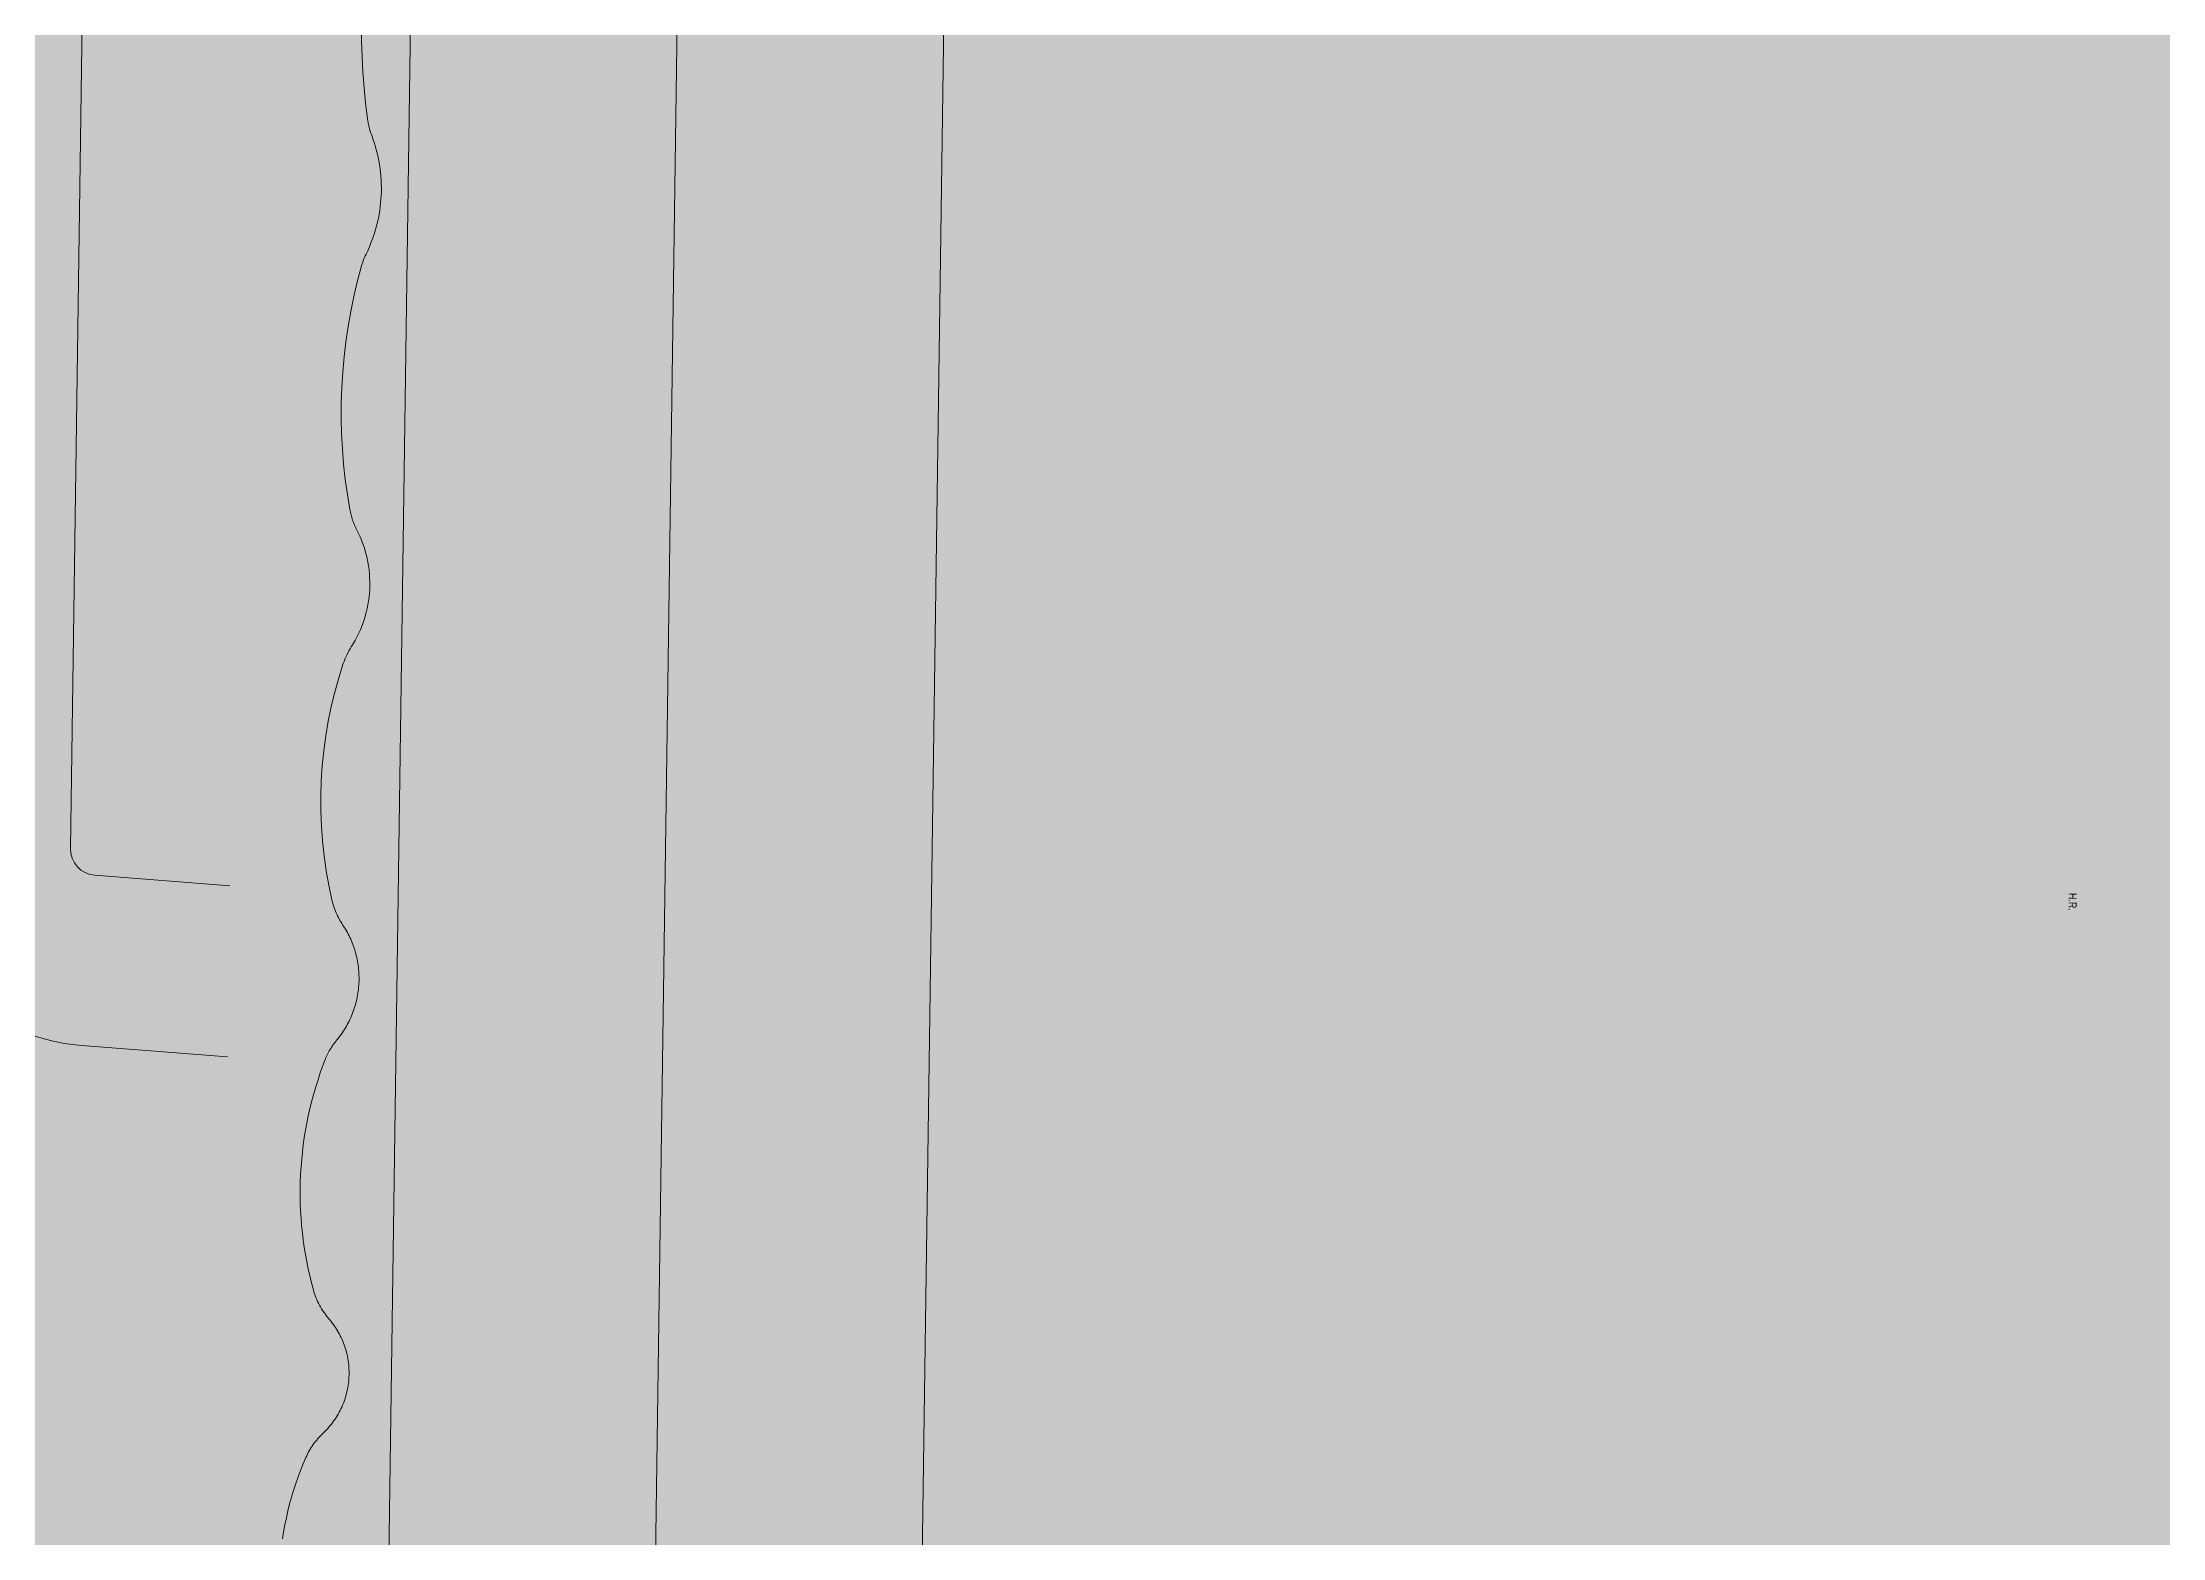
# Model space of a CAD drawing. Header units: millimetres. Extents: x 833941507 to 1669051331, y 817666127 to 1636299673.
# Drawn here: x 834547841.7 to 834548239.1, y 817986036.1 to 817986316.4 of the extents above; entities that cross this region are included whole.
import ezdxf

# ---------------------------------------------------------------- set-up
doc = ezdxf.new("R2010")
doc.units = ezdxf.units.MM
doc.header["$LTSCALE"] = 3
for name, color, linetype, lineweight in [('Hatch (LTC&CB)', 252, 'Continuous', 35), ('UAJ-00ANNO-t', 7, 'Continuous', 5), ('UAJ-22INWA-d', 7, 'Continuous', 5), ('UAJ-23FLOR-a', 1, 'Continuous', 13), ('UAJ-23FLOR-h', 251, 'Continuous', 9), ('UAJ-34RAIL-a', 1, 'Continuous', 13), ('UAJ-42INFI', 1, 'Continuous', 18), ('UAJ-42INFI-h', 251, 'Continuous', 9), ('UAJ-53WATE', 6, 'Continuous', 13)]:
    doc.layers.add(name, color=color, linetype=linetype, lineweight=lineweight)
doc.layers.add('UAJ-00XREF', color=7, linetype='Continuous')
doc.styles.add('Kowloon_standard', font='arial.ttf', dxfattribs={"width": 0.8, "height": 2.5})

# ---------------------------------------------------------------- blocks, each defined once
blk = doc.blocks.new('GBP-LTC-LB01')
at = {"layer": 'UAJ-23FLOR-h'}
h = blk.add_hatch(dxfattribs=at)
h.set_pattern_fill('EARTH,_O', color=256, scale=180, angle=45)
h.set_pattern_definition([(48.9989, (834576001.8, 818046085.3), (-112.727, 1612.5107), [1143, -1143]), (48.9989, (834575678.3, 818046366.6), (-112.727, 1612.5107), [1143, -1143]), (48.9989, (834575354.8, 818046647.8), (-112.727, 1612.5107), [1143, -1143]), (138.9989, (834575340.7, 818046849.3), (-1612.5107, -112.727), [1143, -1143]), (138.9989, (834575621.9, 818047172.8), (-1612.5107, -112.727), [1143, -1143]), (138.9989, (834575903.1, 818047496.3), (-1612.5107, -112.727), [1143, -1143])])
h.paths.add_polyline_path([(834572173.05, 818200349.17), (834310583.74, 818182062.08), (834331502.24, 817882831.69), (834364939.69, 817885169.23), (834473095.7, 818011283.6), (834480533.7, 818020120.4), (834485095.05, 818025709.55), (834491375.7, 818033619), (834497063.4, 818041013), (834493145.8, 818043678.7), (834512788.5, 818074029.25), (834518712.45, 818083675.25), (834526231.3, 818096325.1), (834534646.05, 818111073.05), (834545956, 818131981.3), (834557204.6, 818154198.8), (834564040, 818168496.8), (834570941.16, 818183576.43), (834578367.8, 818200696.3)])
h.paths.add_polyline_path([(834382131.31, 817956469.98), (834418268.73, 817958996.07), (834422062.41, 817963855.9), (834428403.04, 817964299.38), (834467239.2, 818010695.58), (834466445.21, 818021738.79), (834476097.72, 818035709.03), (834485267.1, 818048983.2), (834487014.89, 818051460.43), (834497268.33, 818067303.42), (834492893.38, 818129890.09), (834448056.59, 818126755.66), (834416896.58, 818105052.11), (834382061.37, 818080788.99), (834386167.45, 818022059.16), (834377588.38, 818021459.47)], flags=16)
edge = h.paths.add_edge_path(flags=16)
edge.add_line((834540292.29, 818142076.07), (834533466.32, 818141614.13))
edge.add_line((834533466.32, 818141614.13), (834523258.01, 818143862.71))
edge.add_line((834523258.01, 818143862.71), (834525896.87, 818155838.93))
edge.add_arc((834558382.43, 818267025.45), 115835.02, 237.2183981, 253.7131266, ccw=False)
edge.add_line((834495664.92, 818169638.25), (834498267.59, 818132356.98))
edge.add_line((834498267.59, 818132356.98), (834496346.42, 818130135.01))
edge.add_line((834496346.42, 818130135.01), (834492879.88, 818129892.67))
edge.add_line((834492879.88, 818129892.67), (834494229.58, 818110587.62))
edge.add_line((834494229.58, 818110587.62), (834496326.13, 818110708.38))
edge.add_line((834496326.13, 818110708.38), (834498420.21, 818080753.55))
edge.add_line((834498420.21, 818080753.55), (834498046.12, 818080727.4))
edge.add_line((834498046.12, 818080727.4), (834498254.52, 818077746.38))
edge.add_line((834498254.52, 818077746.38), (834503061.09, 818078082.4))
edge.add_line((834503061.09, 818078082.4), (834504979.52, 818081212.1))
edge.add_line((834504979.52, 818081212.1), (834509429.02, 818088470.93))
edge.add_line((834509429.02, 818088470.93), (834515217.16, 818097913.59))
edge.add_line((834515217.16, 818097913.59), (834526067.43, 818116415.54))
edge.add_line((834526067.43, 818116415.54), (834532489.2, 818127888.68))
edge.add_line((834532489.2, 818127888.68), (834534830.9, 818132146.3))
edge.add_line((834534830.9, 818132146.3), (834540292.29, 818142076.07))
h = blk.add_hatch(dxfattribs=at)
h.set_pattern_fill('EARTH,_O', color=256, scale=180, angle=45)
h.set_pattern_definition([(45.0000001, (-1082349.7, 54794.9), (-3e-06, 1616.4461018), [1143, -1143]), (45.0000001, (-1082652.8, 55098), (-3e-06, 1616.4461018), [1143, -1143]), (45.0000001, (-1082955.9, 55401.1), (-3e-06, 1616.4461018), [1143, -1143]), (135.0000001, (-1082955.9, 55603.1), (-1616.4461018, -3e-06), [1143, -1143]), (135.0000001, (-1082652.8, 55906.2), (-1616.4461018, -3e-06), [1143, -1143]), (135.0000001, (-1082349.7, 56209.3), (-1616.4461018, -3e-06), [1143, -1143])])
h.paths.add_polyline_path([(834669469.25, 818015499.17), (834651080.82, 818014213.79), (834651091.33, 818014066.03), (834669479.76, 818015351.52)], flags=16)
edge = h.paths.add_edge_path()
edge.add_arc((834611763.61, 818123015.07), 22001.28, 94.000719, 118.688683)
edge.add_line((834601201.89, 818142315.5), (834593918.34, 818141228.38))
edge.add_arc((834611768.4, 818123014.03), 25502.69, 93.997159, 134.421275, ccw=False)
edge.add_line((834609990.68, 818148454.69), (834618164.36, 818149025.84))
edge.add_line((834618164.36, 818149025.84), (834618408.29, 818145534.91))
edge.add_line((834618408.29, 818145534.91), (834616365.41, 818145392.16))
edge.add_line((834616365.41, 818145392.16), (834616609.39, 818141900.69))
edge.add_line((834616609.39, 818141900.69), (834611621.55, 818141552.15))
edge.add_line((834611621.55, 818141552.15), (834611377.61, 818145043.07))
edge.add_line((834611377.61, 818145043.07), (834610228.61, 818144962.74))
h.paths.add_polyline_path([(834673232.94, 818197365.88), (834607546.49, 818192773.89), (834599172.5, 818174435.3), (834588349.1, 818152374.5), (834578621.55, 818133890.65), (834568418.3, 818115665.3), (834556456.7, 818095618.3), (834546606.4, 818080041.6), (834532219.3, 818058623.75), (834523692.15, 818046595.75), (834515683.5, 818035708.5), (834508244.2, 818025929.9), (834500656.3, 818016266.1), (834489786.8, 818002934.1), (834483448.3, 817995421.3), (834478637.6, 817989841.7), (834458453.75, 817967379.3), (834441506.5, 817949096.36), (834383075.75, 817886437.08), (834482026.69, 817893354.51), (834551919.04, 817920008.6), (834634905.13, 817930637.13), (834634023, 817939309.35), (834633770.07, 817941795.89), (834633577.69, 817943687.02), (834508697.04, 817930983.61), (834507053.46, 817930191.44), (834506409.46, 817939426.96), (834507656.94, 817945566.73), (834503417.08, 818006767.03), (834503064.37, 818011762.67), (834514052.91, 818025791.94), (834520784.65, 818034889.35), (834526318.86, 818042436.94), (834532381.69, 818050705.63), (834536345.72, 818056472.68), (834542258.41, 818065225.62), (834550405.86, 818077286.91), (834561579, 818095001.96), (834574522.66, 818117080.03), (834587768.88, 818140310.21), (834609774.13, 818143594.98), (834610001.97, 818140335.89), (834634252.54, 818142031.47), (834636806.9, 818105492.47), (834642791.48, 818105913.75), (834646278.56, 818056032.58), (834640293.17, 818055614.16), (834643382.34, 818011424.91), (834641138.41, 818011267.96), (834645775.78, 817944927.87), (834639048.36, 817944243.52), (834640362.12, 817931328.11), (834651070.39, 817932706.91), (834650587.67, 817936476.13), (834685105.74, 817940896.86), (834685588.46, 817937127.64), (834691373.79, 817937868.57)])
blk = doc.blocks.new('*U1201')
at = {"layer": 'UAJ-22INWA-d'}
for p, q in [((625, 50), (25, 50)), ((650, 0), (0, 0))]:
    blk.add_line(p, q, dxfattribs=at)
at = {"layer": 'UAJ-23FLOR-a'}
blk.add_line((650, 100), (0, 100), dxfattribs=at)
at = {"layer": 'UAJ-00ANNO-t', "insert": (321.32, 313.89), "char_height": 1.5, "width": 5489.3962, "attachment_point": 5, "style": 'Kowloon_standard'}
blk.add_mtext('\\pxt4;H.R.', dxfattribs=at)
blk = doc.blocks.new('inf_010')
at = {"layer": 'UAJ-42INFI'}
for points in [[(889560390.1, 757795555.77), (889560389.95, 757795558.68), (889560389.87, 757795561.59), (889560389.85, 757795564.5), (889560389.9, 757795567.42), (889560390, 757795570.35), (889560390.18, 757795573.27), (889560390.42, 757795576.18), (889560390.72, 757795579.09), (889560391.09, 757795582), (889560391.52, 757795584.89), (889560392.02, 757795587.78), (889560392.57, 757795590.65), (889560393.2, 757795593.5), (889560393.88, 757795596.33), (889560394.62, 757795599.15), (889560395.43, 757795601.94)], [(889560390.67, 757795552.6), (889560390.56, 757795552.98), (889560390.46, 757795553.38), (889560390.37, 757795553.77), (889560390.29, 757795554.17), (889560390.23, 757795554.57), (889560390.17, 757795554.97), (889560390.13, 757795555.37), (889560390.1, 757795555.77)], [(889560388.06, 757795530.43), (889560388.41, 757795531.04), (889560388.74, 757795531.66), (889560389.05, 757795532.29), (889560389.35, 757795532.93), (889560389.64, 757795533.58), (889560389.91, 757795534.24), (889560390.16, 757795534.91), (889560390.4, 757795535.59), (889560390.62, 757795536.28), (889560390.83, 757795536.97), (889560391.01, 757795537.67), (889560391.18, 757795538.38), (889560391.33, 757795539.09), (889560391.46, 757795539.8), (889560391.57, 757795540.52), (889560391.67, 757795541.24), (889560391.74, 757795541.96), (889560391.8, 757795542.69), (889560391.84, 757795543.42), (889560391.86, 757795544.14), (889560391.86, 757795544.87), (889560391.84, 757795545.59), (889560391.8, 757795546.31), (889560391.75, 757795547.03), (889560391.67, 757795547.74), (889560391.58, 757795548.46), (889560391.47, 757795549.16), (889560391.34, 757795549.86), (889560391.2, 757795550.56), (889560391.04, 757795551.24), (889560390.86, 757795551.92), (889560390.67, 757795552.6)], [(889560386.98, 757795528.09), (889560387.09, 757795528.39), (889560387.21, 757795528.69), (889560387.33, 757795528.99), (889560387.47, 757795529.28), (889560387.61, 757795529.58), (889560387.75, 757795529.86), (889560387.9, 757795530.15), (889560388.06, 757795530.43)], [(889560381.71, 757795482.93), (889560381.43, 757795485.76), (889560381.24, 757795488.61), (889560381.13, 757795491.47), (889560381.09, 757795494.34), (889560381.14, 757795497.21), (889560381.27, 757795500.08), (889560381.48, 757795502.95), (889560381.78, 757795505.81), (889560382.15, 757795508.66), (889560382.61, 757795511.51), (889560383.14, 757795514.33), (889560383.75, 757795517.13), (889560384.45, 757795519.92), (889560385.22, 757795522.67), (889560386.06, 757795525.4), (889560386.98, 757795528.09)], [(889560382.75, 757795478.96), (889560382.65, 757795479.2), (889560382.56, 757795479.44), (889560382.47, 757795479.68), (889560382.38, 757795479.92), (889560382.3, 757795480.17), (889560382.22, 757795480.41), (889560382.15, 757795480.66), (889560382.08, 757795480.91), (889560382.02, 757795481.16), (889560381.96, 757795481.41), (889560381.9, 757795481.66), (889560381.86, 757795481.91), (889560381.81, 757795482.17), (889560381.77, 757795482.42), (889560381.74, 757795482.68), (889560381.71, 757795482.93)], [(889560380.16, 757795457.21), (889560380.57, 757795457.77), (889560380.95, 757795458.34), (889560381.33, 757795458.93), (889560381.68, 757795459.54), (889560382.02, 757795460.16), (889560382.34, 757795460.79), (889560382.64, 757795461.44), (889560382.92, 757795462.11), (889560383.18, 757795462.78), (889560383.42, 757795463.46), (889560383.63, 757795464.16), (889560383.83, 757795464.86), (889560384, 757795465.57), (889560384.14, 757795466.29), (889560384.27, 757795467.01), (889560384.36, 757795467.74), (889560384.44, 757795468.47), (889560384.49, 757795469.2), (889560384.51, 757795469.93), (889560384.52, 757795470.66), (889560384.49, 757795471.39), (889560384.45, 757795472.12), (889560384.37, 757795472.84), (889560384.28, 757795473.56), (889560384.16, 757795474.26), (889560384.02, 757795474.97), (889560383.86, 757795475.66), (889560383.68, 757795476.34), (889560383.47, 757795477.02), (889560383.25, 757795477.68), (889560383.01, 757795478.33), (889560382.75, 757795478.96)], [(889560373.23, 757795410.17), (889560372.85, 757795412.92), (889560372.56, 757795415.69), (889560372.36, 757795418.48), (889560372.25, 757795421.29), (889560372.24, 757795424.1), (889560372.33, 757795426.92), (889560372.52, 757795429.73), (889560372.8, 757795432.54), (889560373.19, 757795435.34), (889560373.66, 757795438.12), (889560374.23, 757795440.88), (889560374.9, 757795443.61), (889560375.65, 757795446.31), (889560376.5, 757795448.98), (889560377.43, 757795451.61), (889560378.45, 757795454.19)], [(889560378.45, 757795454.19), (889560378.62, 757795454.59), (889560378.81, 757795454.98), (889560379, 757795455.37), (889560379.21, 757795455.75), (889560379.43, 757795456.13), (889560379.67, 757795456.5), (889560379.91, 757795456.86), (889560380.16, 757795457.21)], [(889560374.92, 757795405.38), (889560374.77, 757795405.65), (889560374.62, 757795405.94), (889560374.48, 757795406.22), (889560374.34, 757795406.51), (889560374.21, 757795406.8), (889560374.09, 757795407.1), (889560373.97, 757795407.39), (889560373.86, 757795407.7), (889560373.76, 757795408), (889560373.66, 757795408.3), (889560373.57, 757795408.61), (889560373.49, 757795408.92), (889560373.42, 757795409.23), (889560373.35, 757795409.54), (889560373.29, 757795409.86), (889560373.23, 757795410.17)], [(889560372.35, 757795383.92), (889560372.58, 757795384.17), (889560372.81, 757795384.42), (889560373.03, 757795384.68), (889560373.25, 757795384.95), (889560373.47, 757795385.22), (889560373.68, 757795385.49), (889560373.89, 757795385.78), (889560374.09, 757795386.06), (889560374.29, 757795386.36), (889560374.49, 757795386.65), (889560374.68, 757795386.96), (889560374.86, 757795387.26), (889560375.04, 757795387.58), (889560375.21, 757795387.89), (889560375.38, 757795388.22), (889560375.54, 757795388.54), (889560375.69, 757795388.87), (889560375.84, 757795389.21), (889560375.98, 757795389.55), (889560376.12, 757795389.89), (889560376.25, 757795390.24), (889560376.37, 757795390.59), (889560376.49, 757795390.94), (889560376.6, 757795391.29), (889560376.7, 757795391.65), (889560376.79, 757795392.01), (889560376.88, 757795392.38), (889560376.96, 757795392.74), (889560377.03, 757795393.11), (889560377.09, 757795393.48), (889560377.15, 757795393.85), (889560377.2, 757795394.22), (889560377.24, 757795394.59), (889560377.27, 757795394.97), (889560377.3, 757795395.34), (889560377.31, 757795395.72), (889560377.32, 757795396.09), (889560377.32, 757795396.46), (889560377.32, 757795396.84), (889560377.31, 757795397.21), (889560377.29, 757795397.58), (889560377.26, 757795397.95), (889560377.22, 757795398.32), (889560377.18, 757795398.69), (889560377.13, 757795399.05), (889560377.07, 757795399.41), (889560377, 757795399.77), (889560376.93, 757795400.13), (889560376.85, 757795400.49), (889560376.77, 757795400.84), (889560376.67, 757795401.19), (889560376.57, 757795401.54), (889560376.47, 757795401.88), (889560376.36, 757795402.22), (889560376.24, 757795402.55), (889560376.11, 757795402.88), (889560375.98, 757795403.21), (889560375.85, 757795403.53), (889560375.71, 757795403.85), (889560375.56, 757795404.17), (889560375.41, 757795404.48), (889560375.25, 757795404.78), (889560375.09, 757795405.08), (889560374.92, 757795405.38)], [(889560369.82, 757795380.23), (889560369.94, 757795380.49), (889560370.07, 757795380.74), (889560370.2, 757795380.98), (889560370.34, 757795381.23), (889560370.48, 757795381.47), (889560370.63, 757795381.71), (889560370.78, 757795381.95), (889560370.94, 757795382.18), (889560371.1, 757795382.41), (889560371.26, 757795382.64), (889560371.43, 757795382.86), (889560371.61, 757795383.08), (889560371.79, 757795383.3), (889560371.97, 757795383.51), (889560372.16, 757795383.72), (889560372.35, 757795383.92)], [(889560364.67, 757795337.49), (889560364.42, 757795338.82), (889560364.19, 757795340.15), (889560363.98, 757795341.49), (889560363.81, 757795342.84), (889560363.66, 757795344.19), (889560363.53, 757795345.55), (889560363.44, 757795346.91), (889560363.37, 757795348.28), (889560363.32, 757795349.65), (889560363.31, 757795351.03), (889560363.32, 757795352.4), (889560363.36, 757795353.78), (889560363.43, 757795355.16), (889560363.53, 757795356.53), (889560363.65, 757795357.91), (889560363.8, 757795359.28), (889560363.98, 757795360.65), (889560364.19, 757795362.01), (889560364.42, 757795363.37), (889560364.68, 757795364.73), (889560364.97, 757795366.07), (889560365.28, 757795367.41), (889560365.62, 757795368.74), (889560365.99, 757795370.07), (889560366.38, 757795371.38), (889560366.8, 757795372.68), (889560367.25, 757795373.97), (889560367.71, 757795375.25), (889560368.21, 757795376.52), (889560368.72, 757795377.77), (889560369.26, 757795379.01), (889560369.82, 757795380.23)], [(889560367.2, 757795331.87), (889560366.97, 757795332.18), (889560366.75, 757795332.5), (889560366.54, 757795332.82), (889560366.34, 757795333.15), (889560366.14, 757795333.49), (889560365.96, 757795333.84), (889560365.79, 757795334.19), (889560365.62, 757795334.54), (889560365.47, 757795334.9), (889560365.32, 757795335.26), (889560365.19, 757795335.63), (889560365.06, 757795335.99), (889560364.95, 757795336.37), (889560364.85, 757795336.74), (889560364.75, 757795337.12), (889560364.67, 757795337.49)], [(889560364.61, 757795310.54), (889560364.87, 757795310.76), (889560365.12, 757795310.98), (889560365.38, 757795311.21), (889560365.63, 757795311.45), (889560365.87, 757795311.7), (889560366.12, 757795311.95), (889560366.36, 757795312.21), (889560366.59, 757795312.48), (889560366.82, 757795312.75), (889560367.04, 757795313.04), (889560367.26, 757795313.33), (889560367.48, 757795313.62), (889560367.69, 757795313.93), (889560367.89, 757795314.24), (889560368.08, 757795314.55), (889560368.27, 757795314.88), (889560368.46, 757795315.2), (889560368.63, 757795315.54), (889560368.8, 757795315.88), (889560368.96, 757795316.22), (889560369.11, 757795316.57), (889560369.25, 757795316.93), (889560369.39, 757795317.29), (889560369.51, 757795317.65), (889560369.63, 757795318.02), (889560369.74, 757795318.39), (889560369.84, 757795318.77), (889560369.93, 757795319.15), (889560370.01, 757795319.53), (889560370.08, 757795319.91), (889560370.14, 757795320.3), (889560370.19, 757795320.68), (889560370.24, 757795321.07), (889560370.27, 757795321.46), (889560370.29, 757795321.85), (889560370.3, 757795322.24), (889560370.31, 757795322.63), (889560370.3, 757795323.01), (889560370.28, 757795323.4), (889560370.26, 757795323.79), (889560370.22, 757795324.17), (889560370.18, 757795324.55), (889560370.12, 757795324.93), (889560370.06, 757795325.31), (889560369.99, 757795325.68), (889560369.91, 757795326.05), (889560369.82, 757795326.42), (889560369.72, 757795326.78), (889560369.61, 757795327.14), (889560369.5, 757795327.49), (889560369.38, 757795327.84), (889560369.25, 757795328.19), (889560369.11, 757795328.53), (889560368.97, 757795328.86), (889560368.81, 757795329.19), (889560368.66, 757795329.51), (889560368.49, 757795329.83), (889560368.32, 757795330.14), (889560368.15, 757795330.44), (889560367.97, 757795330.74), (889560367.78, 757795331.03), (889560367.59, 757795331.32), (889560367.4, 757795331.59), (889560367.2, 757795331.87)], [(889560361.08, 757795306.22), (889560361.25, 757795306.53), (889560361.42, 757795306.83), (889560361.6, 757795307.13), (889560361.79, 757795307.43), (889560361.99, 757795307.72), (889560362.2, 757795308), (889560362.41, 757795308.28), (889560362.63, 757795308.56), (889560362.85, 757795308.83), (889560363.09, 757795309.09), (889560363.33, 757795309.35), (889560363.57, 757795309.6), (889560363.82, 757795309.85), (889560364.08, 757795310.09), (889560364.34, 757795310.32), (889560364.61, 757795310.54)], [(889560355.65, 757795291.32), (889560355.95, 757795292.63), (889560356.28, 757795293.93), (889560356.64, 757795295.22), (889560357.03, 757795296.49), (889560357.44, 757795297.76), (889560357.88, 757795299.01), (889560358.35, 757795300.25), (889560358.85, 757795301.48), (889560359.37, 757795302.69), (889560359.92, 757795303.89), (889560360.49, 757795305.06), (889560361.08, 757795306.22)]]:
    blk.add_lwpolyline(points, dxfattribs=at)
blk = doc.blocks.new('3A35X-MADL-P-LT-B01-0')
at = {"layer": 'UAJ-34RAIL-a'}
for points in [[(834547912.51, 817988247.37), (834547883.3, 817988249.4, 0.430546), (834547843.73, 817988213.01), (834547814.86, 817986165.72, 0.395938), (834547849.01, 817986128.31), (834547876.31, 817986126.2)], [(834547912.06, 817988215.32), (834547881.08, 817988217.48, 0.430546), (834547875.73, 817988212.56), (834547846.86, 817986165.27, 0.395938), (834547851.47, 817986160.21), (834547876.76, 817986158.26)]]:
    blk.add_lwpolyline(points, format="xyb", dxfattribs=at)
at = {"layer": 'UAJ-42INFI'}
for points in [[(834547988.92, 817988885.18, 0.368772), (834547946.07, 817988836.4), (834547902.93, 817985776.92, 0.475055), (834548259.28, 817985478.04), (834548554.23, 817985534.48, 0.275066), (834548783.73, 817985738.18)], [(834547996.07, 817988835.69), (834547952.92, 817985776.21, 0.475055), (834548249.89, 817985527.14), (834548544.83, 817985583.59, 0.275066), (834548736.08, 817985753.34, 0.275066)]]:
    blk.add_lwpolyline(points, format="xyb", dxfattribs=at)
at = {"layer": 'UAJ-42INFI-h'}
blk.add_lwpolyline([(834548201.81, 817988658.19, 0.308281), (834548045.39, 817988787.11), (834548002.92, 817985775.51, 0.475055), (834548240.49, 817985576.25), (834548535.44, 817985632.7, 0.294947), (834548692.7, 817985782.33, 0.116476), (834548729.75, 817986355.72, 0.029016), (834548201.81, 817988658.19)], format="xyb", dxfattribs=at)
at = {"rotation": 3.998908525164564}
blk.add_blockref('inf_010', (-0.01, 0.01), dxfattribs=at)
at = {"layer": 'UAJ-53WATE', "rotation": 269.1920313826648}
blk.add_blockref('*U1201', (834547912.86, 817986480.94), dxfattribs=at)

msp = doc.modelspace()

# ---------------------------------------------------------------- hatches: boundary and pattern name
at = {"layer": 'Hatch (LTC&CB)'}
h = msp.add_hatch(dxfattribs=at)
h.set_pattern_fill('ANSI38', color=256, scale=100)
h.set_pattern_definition([(318.99984, (834479093.73, 818230174.15), (208.29942, 239.6197), []), (48.99984, (834479093.73, 818230174.15), (176.97914, 687.53882), [793.75, -476.25])])
edge = h.paths.add_edge_path()
edge.add_line((834601196.19, 818142314.52), (834603754.26, 818142696.37))
edge.add_line((834603754.26, 818142696.37), (834603901.9, 818141707.33))
edge.add_line((834603901.9, 818141707.33), (834603810.47, 818141693.69))
edge.add_arc((834611763.29, 818123016.36), 20300, 113.064358, 141.357581)
edge.add_line((834595907.81, 818135692.86), (834595395.45, 818135656.86))
edge.add_line((834595395.45, 818135656.86), (834583111.72, 818114341.03))
edge.add_line((834583111.72, 818114341.03), (834578121.58, 818106513.89))
edge.add_line((834578121.58, 818106513.89), (834575731.65, 818102809.5))
edge.add_line((834575731.65, 818102809.5), (834574387.45, 818100725.98))
edge.add_line((834574387.45, 818100725.98), (834573113.98, 818098752.1))
edge.add_line((834573113.98, 818098752.1), (834573145.25, 818098730.65))
edge.add_line((834573145.25, 818098730.65), (834569989.11, 818093770.2))
edge.add_line((834569989.11, 818093770.2), (834566535, 818088385.68))
edge.add_line((834566535, 818088385.68), (834566514.09, 818088398.3))
edge.add_line((834566514.09, 818088398.3), (834558743.61, 818076256.63))
edge.add_line((834558743.61, 818076256.63), (834557653.4, 818074495.71))
edge.add_line((834557653.4, 818074495.71), (834553498.92, 818068288.56))
edge.add_line((834553498.92, 818068288.56), (834548580.86, 818060932.13))
edge.add_line((834548580.86, 818060932.13), (834544328.26, 818054726.34))
edge.add_line((834544328.26, 818054726.34), (834544332.15, 818054704.66))
edge.add_line((834544332.15, 818054704.66), (834540324.6, 818048716.69))
edge.add_line((834540324.6, 818048716.69), (834541041.32, 818048232.54))
edge.add_line((834541041.32, 818048232.54), (834540089.73, 818046823.83))
edge.add_line((834540089.73, 818046823.83), (834539737.55, 818047061.73))
edge.add_line((834539737.55, 818047061.73), (834533115.75, 818038377.74))
edge.add_line((834533115.75, 818038377.74), (834515220.96, 818015146.63))
edge.add_arc((834538026.01, 818000636.26), 27030, 147.532263, 176.187088)
edge.add_line((834511055.84, 818002433.72), (834511444.99, 817996891.23))
edge.add_line((834511444.99, 817996891.23), (834511474.11, 817996474.65))
edge.add_line((834511474.11, 817996474.65), (834508641.22, 817996276.61))
edge.add_line((834508641.22, 817996276.61), (834508910.68, 817992422.05))
edge.add_line((834508910.68, 817992422.05), (834511353.38, 817992955.96))
edge.add_line((834511353.38, 817992955.96), (834513357.66, 817964213.01))
edge.add_line((834513357.66, 817964213.01), (834513308.95, 817964209.6))
edge.add_line((834513308.95, 817964209.6), (834513879.4, 817955918.75))
edge.add_line((834513879.4, 817955918.75), (834514876.61, 817955988.46))
edge.add_line((834514876.61, 817955988.46), (834515053.07, 817953464.41))
edge.add_arc((834528221.07, 817954382.99), 13200, 183.990417, 259.837233)
edge.add_line((834525891.99, 817941390.09), (834525974.53, 817940578.71))
edge.add_line((834525974.53, 817940578.71), (834555356.34, 817943567.49))
edge.add_line((834555356.34, 817943567.49), (834594711.69, 817947570.8))
edge.add_line((834594711.69, 817947570.8), (834594754.2, 817947152.96))
edge.add_line((834594754.2, 817947152.96), (834616096.9, 817949323.98))
edge.add_line((834616096.9, 817949323.98), (834631854.21, 817950926.85))
edge.add_line((834631854.21, 817950926.85), (834631836.71, 817951177.16))
edge.add_line((834631836.71, 817951177.16), (834639760.38, 817951731.08))
edge.add_line((834639760.38, 817951731.08), (834640506.97, 817944391.59))
edge.add_line((834640506.97, 817944391.59), (834508703.57, 817930984.28))
edge.add_line((834508703.57, 817930984.28), (834508663.51, 817930982.16))
edge.add_line((834508663.51, 817930982.16), (834507053.46, 817930191.44))
edge.add_line((834507053.46, 817930191.44), (834506409.46, 817939426.96))
edge.add_line((834506409.46, 817939426.96), (834507674.95, 817945699.32))
edge.add_line((834507674.95, 817945699.32), (834503067.5, 818011766.68))
edge.add_line((834503067.5, 818011766.68), (834515005.94, 818027008.3))
edge.add_line((834515005.94, 818027008.3), (834526318.86, 818042436.95))
edge.add_line((834526318.86, 818042436.95), (834533248.43, 818051887.55))
edge.add_line((834533248.43, 818051887.55), (834545204.94, 818069586.37))
edge.add_line((834545204.94, 818069586.37), (834551695.41, 818079200.62))
edge.add_line((834551695.41, 818079200.62), (834551700.66, 818079300.57))
edge.add_line((834551700.66, 818079300.57), (834554860.11, 818084257.51))
edge.add_line((834554860.11, 818084257.51), (834556162.94, 818086301.54))
edge.add_line((834556162.94, 818086301.54), (834561579.11, 818095002.15))
edge.add_line((834561579.11, 818095002.15), (834564610.19, 818100023.59))
edge.add_line((834564610.19, 818100023.59), (834566711.84, 818103505.28))
edge.add_line((834566711.84, 818103505.28), (834567220.96, 818104369.68))
edge.add_line((834567220.96, 818104369.68), (834571219.85, 818111331.33))
edge.add_line((834571219.85, 818111331.33), (834579233.58, 818125278.3))
edge.add_line((834579233.58, 818125278.3), (834584805.19, 818135090.79))
edge.add_line((834584805.19, 818135090.79), (834587768.44, 818140310.15))
edge.add_line((834587768.44, 818140310.15), (834593953.37, 818141233.38))
edge.add_arc((834611682.41, 818123278.84), 25232.61, 93.846032, 134.637937, ccw=False)
edge.add_line((834609989.92, 818148454.62), (834618164.07, 818149025.82))
edge.add_line((834618164.07, 818149025.82), (834618408.01, 818145534.9))
edge.add_line((834618408.01, 818145534.9), (834616365.13, 818145392.15))
edge.add_line((834616365.13, 818145392.15), (834616609.11, 818141900.67))
edge.add_line((834616609.11, 818141900.67), (834611621.27, 818141552.12))
edge.add_line((834611621.27, 818141552.12), (834611377.33, 818145043.04))
edge.add_arc((834611845.2, 818122938.11), 22109.88, 91.212521, 118.792578)
h = msp.add_hatch(color=256, dxfattribs=at)
h.dxf.hatch_style = 1
edge = h.paths.add_edge_path()
edge.add_line((834513358.83, 817964213.1), (834514805.29, 817964314.21))
edge.add_line((834514805.29, 817964314.21), (834514905.32, 817962883.32))
edge.add_line((834514905.32, 817962883.32), (834522015.98, 817959924.65))
edge.add_line((834522015.98, 817959924.65), (834527599.83, 817958234.85))
edge.add_line((834527599.83, 817958234.85), (834531627.41, 817957331.96))
edge.add_line((834531627.41, 817957331.96), (834538597.73, 817957185.8))
edge.add_line((834538597.73, 817957185.8), (834550283.84, 817958000.71))
edge.add_line((834550283.84, 817958000.71), (834576164.25, 817960699.31))
edge.add_arc((834571429.66, 818001700.88), 41274.03, 276.586959, 289.104779)
edge.add_line((834584938.52, 817962700.16), (834585387.44, 817962731.44))
edge.add_line((834585387.44, 817962731.44), (834585119.41, 817966565.54))
edge.add_line((834585119.41, 817966565.54), (834584671.75, 817966534.24))
edge.add_line((834584671.75, 817966534.24), (834582845.22, 817993361.89))
edge.add_line((834582845.22, 817993361.89), (834584586.66, 817993483.63))
edge.add_line((834584586.66, 817993483.63), (834584565.21, 817993788.17))
edge.add_line((834584565.21, 817993788.17), (834583546.6, 817993716.97))
edge.add_line((834583546.6, 817993716.97), (834579511.62, 818051438.28))
edge.add_line((834579511.62, 818051438.28), (834571357.07, 818050868.21))
edge.add_line((834571357.07, 818050868.21), (834571728.42, 818045556.24))
edge.add_line((834571728.42, 818045556.24), (834551421, 818044136.6))
edge.add_line((834551421, 818044136.6), (834550915.36, 818053251.15))
edge.add_line((834550915.36, 818053251.15), (834550067.43, 818053191.87))
edge.add_line((834550067.43, 818053191.87), (834547980.34, 818050328.44))
edge.add_line((834547980.34, 818050328.44), (834547993.72, 818050137.14))
edge.add_line((834547993.72, 818050137.14), (834537098.76, 818035335.08))
edge.add_line((834537098.76, 818035335.08), (834533115.75, 818038377.74))
edge.add_line((834533115.75, 818038377.74), (834521762.77, 818023639.24))
edge.add_line((834521762.77, 818023639.24), (834515226.35, 818015153.63))
edge.add_arc((834538313.07, 818000540.46), 27322.9, 147.66747, 176.026674)
edge.add_line((834511055.84, 818002433.72), (834511474.11, 817996474.65))
edge.add_line((834511474.11, 817996474.65), (834508641.22, 817996276.61))
edge.add_line((834508641.22, 817996276.61), (834508910.68, 817992422.05))
edge.add_line((834508910.68, 817992422.05), (834511349.45, 817992955.1))
edge.add_line((834511349.45, 817992955.1), (834511354.85, 817992876.6))
edge.add_line((834511354.85, 817992876.6), (834513358.66, 817964213.08))
edge.add_line((834513358.66, 817964213.08), (834513358.83, 817964213.1))

# ---------------------------------------------------------------- block references
msp.add_blockref('GBP-LTC-LB01', (0, 0))
at = {"layer": 'UAJ-00XREF', "ltscale": 10, "rotation": 8.262983694057247e-05}
msp.add_blockref('3A35X-MADL-P-LT-B01-0', (1179.72, -1203.53), dxfattribs=at)

doc.saveas('drawing.dxf')
